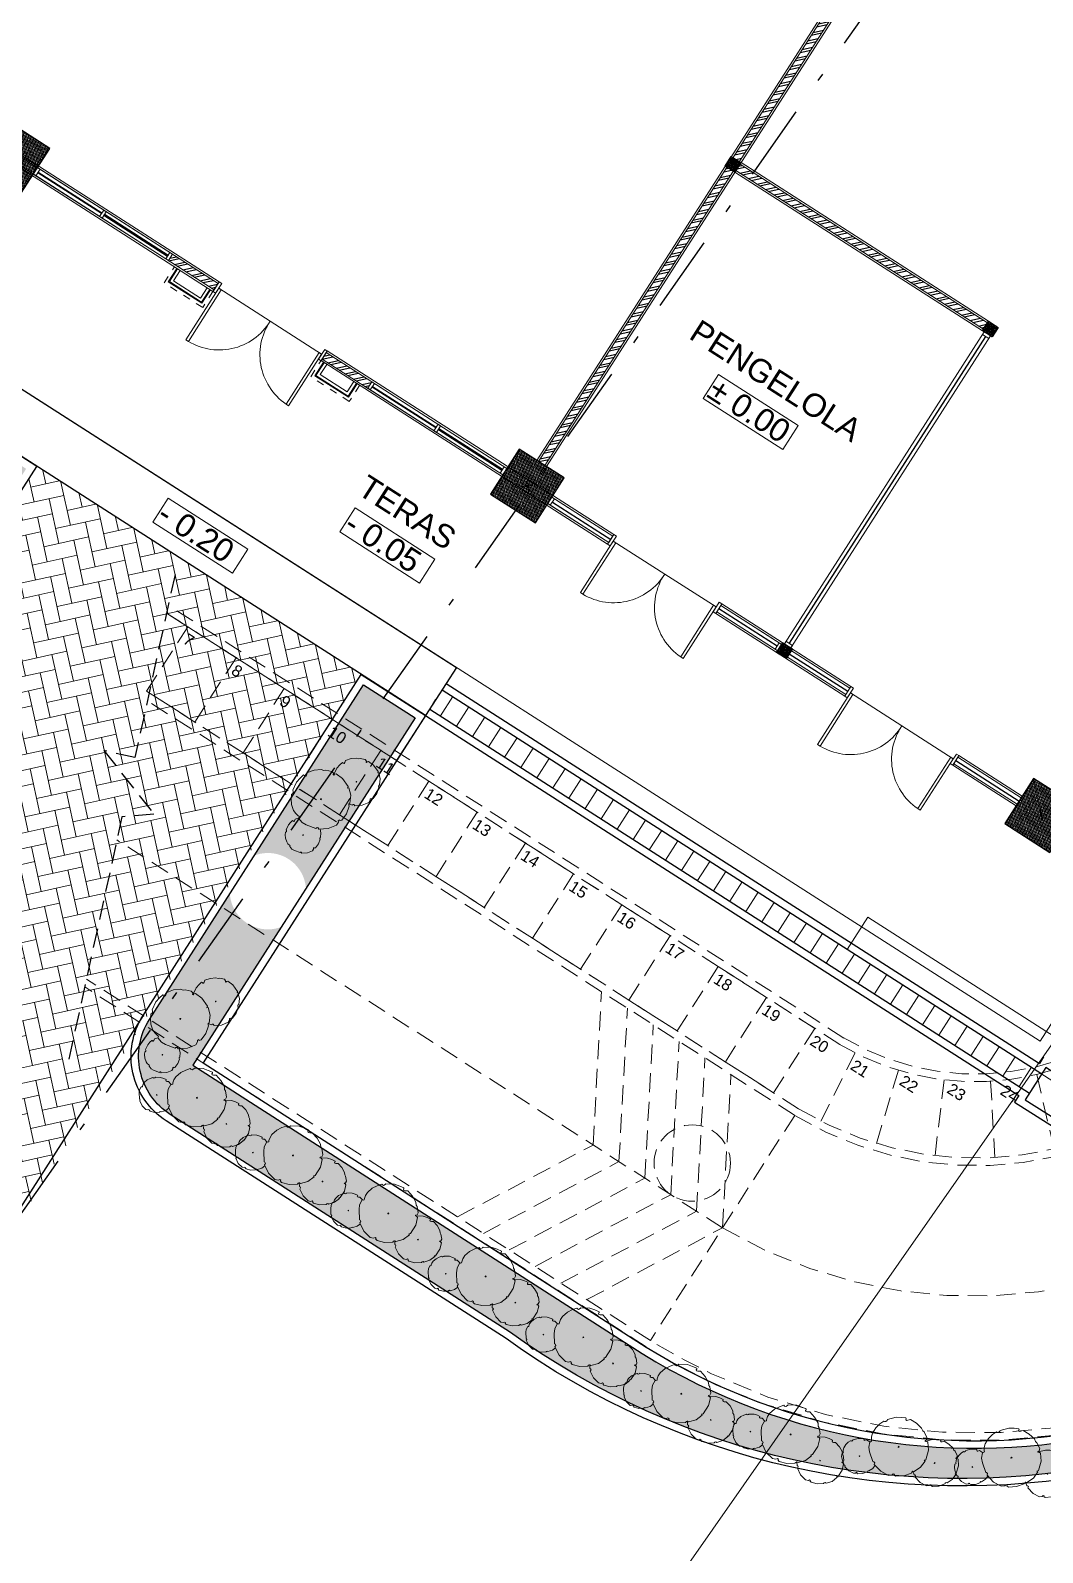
# Model space of a CAD drawing. Header units: inches. Extents: x 249 to 1192, y -18 to 440.
# Drawn here: x 951.47 to 964.73, y 58.47 to 78.4 of the extents above; entities that cross this region are included whole.
import ezdxf

# ---------------------------------------------------------------- set-up
doc = ezdxf.new("R2010")
doc.units = ezdxf.units.IN
doc.header["$MEASUREMENT"] = 0
for name, pattern in [('CENTER2', [1.125, 0.75, -0.125, 0.125, -0.125]), ('DASHDOT', [1, 0.5, -0.25, 0, -0.25]), ('DASHED2', [0.375, 0.25, -0.125])]:
    doc.linetypes.add(name, pattern=pattern)
for name, color, linetype, lineweight in [('ARSIR BETON', 8, 'Continuous', 0), ('ARSIR WARNA', 66, 'Continuous', 0), ('DINDING', 6, 'Continuous', 0), ('DINDING2', 137, 'Continuous', 20), ('GSB', 1, 'DASHDOT', 30), ('KACA', 141, 'Continuous', 30), ('KUSEN', 16, 'Continuous', 15), ('PARTISI', 113, 'Continuous', 15), ('RENCANA JALAN', 13, 'Continuous', 15), ('TEXT (KET. RUANG)', 7, 'Continuous', 5), ('VEGETASI', 60, 'Continuous', 0)]:
    doc.layers.add(name, color=color, linetype=linetype, lineweight=lineweight)
for name, color, linetype in [('ARSIR DINDING', 64, 'Continuous'), ('AS', 15, 'CENTER2'), ('KANSTEEN', 204, 'Continuous'), ('KOLOM', 5, 'Continuous'), ('RUMPUT', 86, 'Continuous'), ('SALURAN', 117, 'Continuous')]:
    doc.layers.add(name, color=color, linetype=linetype)
doc.styles.add('ATTR', font='romans.shx', dxfattribs={"width": 0.8, "height": 0.470416})
doc.styles.get("Standard").update_dxf_attribs({"font": 'arial.ttf'})

# ---------------------------------------------------------------- blocks, each defined once
blk = doc.blocks.new('TAPAK')
at = {"layer": 'GSB', "ltscale": 2}
blk.add_line((232.175, 267.707), (182.212, 196.703), dxfattribs=at)
at = {"layer": 'RENCANA JALAN'}
blk.add_lwpolyline([(132.806, 196.229), (152.782, 186.136), (156.343, 184.08), (161.498, 180.209), (166.667, 175.719), (172.499, 170.171, 0.262643), (176.541, 171.394), (231.967, 250.626)], format="xyb", dxfattribs=at)
blk = doc.blocks.new('K1')
at = {"layer": 'ARSIR BETON'}
h = blk.add_hatch(dxfattribs=at)
h.set_pattern_fill('ANSI37', color=256, scale=0.15, style=0)
h.set_pattern_definition([(45, (258.37489, 277.120751), (-0.01325825, 0.01325825), []), (135, (258.37489, 277.120751), (-0.01325825, -0.01325825), [])])
h.paths.add_polyline_path([(259.125, 277.171), (259.125, 277.871), (258.425, 277.871), (258.425, 277.171)])
at = {"layer": 'KOLOM'}
blk.add_lwpolyline([(258.425, 277.171), (259.125, 277.171), (259.125, 277.871), (258.425, 277.871)], close=True, dxfattribs=at)
for points in [[(258.725, 277.571), (258.825, 277.471)], [(258.725, 277.471), (258.825, 277.571)]]:
    blk.add_lwpolyline(points, dxfattribs=at)
blk = doc.blocks.new('ELV. %%p 0.00')
at = {"layer": 'TEXT (KET. RUANG)', "color": 1}
blk.add_lwpolyline([(129.653, 342.974), (130.895, 342.974), (130.895, 342.601), (129.653, 342.601)], close=True, dxfattribs=at)
at = {"layer": 'TEXT (KET. RUANG)'}
blk.add_text('%%P 0.00', height=0.3015, dxfattribs=at).set_placement((129.664, 342.645))
blk = doc.blocks.new('P1')
for points in [[(-56.664, 234.186), (-56.664, 234.986), (-56.624, 234.986), (-56.624, 234.186), (-56.664, 234.186)], [(-55.064, 234.186), (-55.064, 234.986), (-55.104, 234.986), (-55.104, 234.186), (-55.064, 234.186)], [(-56.664, 234.186), (-55.864, 234.186)], [(-55.064, 234.186), (-55.864, 234.186)]]:
    blk.add_lwpolyline(points)
for points in [[(-56.704, 234.111), (-56.664, 234.111), (-56.664, 234.261), (-56.704, 234.261)], [(-55.024, 234.111), (-55.064, 234.111), (-55.064, 234.261), (-55.024, 234.261)]]:
    blk.add_lwpolyline(points, close=True)
for centre, start, end in [((-56.644, 234.206), 358.5312, 91.4688), ((-55.084, 234.206), 88.5312, 181.4688)]:
    blk.add_arc(centre, 0.78, start, end)
blk = doc.blocks.new('K2')
at = {"layer": 'ARSIR BETON'}
h = blk.add_hatch(dxfattribs=at)
h.set_pattern_fill('ANSI37', color=256, scale=0.1, style=0)
h.set_pattern_definition([(45, (-38.743626, 268.082874), (-0.0088388, 0.0088388), []), (135, (-38.743626, 268.082874), (-0.0088388, -0.0088388), [])])
h.paths.add_polyline_path([(-38.594, 268.233), (-38.744, 268.233), (-38.744, 268.083), (-38.594, 268.083)])
at = {"layer": 'KOLOM'}
blk.add_lwpolyline([(-38.744, 268.083), (-38.594, 268.083), (-38.594, 268.233), (-38.744, 268.233)], close=True, dxfattribs=at)
blk = doc.blocks.new('LT1')
at = {"layer": 'ARSIR DINDING'}
h = blk.add_hatch(dxfattribs=at)
h.set_pattern_fill('ANSI32', color=256, scale=0.25, style=0)
h.set_pattern_definition([(45, (719.057825, 114.5072), (-0.06629126, 0.06629126), []), (45, (719.10202, 114.5072), (-0.06629126, 0.06629126), [])])
h.paths.add_polyline_path([(723.033, 119.107), (719.183, 119.107), (719.183, 119.207), (723.033, 119.207)])
h.paths.add_polyline_path([(719.158, 114.507), (719.058, 114.507), (719.058, 129.807), (719.158, 129.807)])
h = blk.add_hatch(dxfattribs=at)
h.set_pattern_fill('ANSI32', color=256, scale=0.25, style=0)
h.set_pattern_definition([(45, (713.55808, 114.10694), (-0.0662913, 0.0662913), []), (45, (713.602275, 114.10694), (-0.0662913, 0.0662913), [])])
h.paths.add_polyline_path([(714.268, 114.207), (713.558, 114.207), (713.558, 114.107), (714.268, 114.107)])
h.paths.add_polyline_path([(716.658, 114.207), (715.948, 114.207), (715.948, 114.107), (716.658, 114.107)])
at = {"layer": 'DINDING2'}
h = blk.add_hatch(dxfattribs=at)
h.set_pattern_fill('_USER', color=23, scale=0.25, angle=90, style=0, pattern_type=0)
h.set_pattern_definition([(90, (701.62636, 111.00797), (-0.25, 2e-17), [])])
h.paths.add_polyline_path([(719.608, 111.308), (719.608, 111.008), (728.933, 111.008), (728.933, 111.308)])
h.paths.add_polyline_path([(685.159, 111.308), (685.159, 111.008), (695.458, 111.008), (695.458, 111.308)])
at = {"layer": 'AS'}
blk.add_lwpolyline([(719.608, 110.207), (719.608, 111.157)], dxfattribs=at)
at = {"layer": 'AS', "linetype": 'DASHED2'}
blk.add_lwpolyline([(715.848, 110.692), (716.697, 108.393), (716.306, 108.249), (717.305, 107.901), (716.973, 107.647), (718.138, 104.489)], dxfattribs=at)
at = {"layer": 'DINDING'}
blk.add_line((728.683, 121.908), (728.683, 111.657), dxfattribs=at)
for points in [[(719.033, 129.807), (719.183, 129.807), (719.183, 114.507), (719.033, 114.507)], [(719.183, 119.082), (723.033, 119.082), (723.033, 119.232), (719.183, 119.232)], [(725.908, 111.307), (729.308, 111.307), (729.308, 114.707), (728.808, 114.707), (728.808, 111.807), (725.908, 111.807)], [(707.949, 114.232), (714.268, 114.232), (714.268, 114.082), (707.949, 114.082)], [(715.948, 114.082), (720.406, 114.082), (720.406, 114.232), (715.948, 114.232)], [(722.086, 114.232), (724.093, 114.232), (724.093, 114.082), (722.086, 114.082)], [(725.773, 114.232), (726.758, 114.232), (726.758, 114.082), (725.773, 114.082)]]:
    blk.add_lwpolyline(points, close=True, dxfattribs=at)
at = {"layer": 'DINDING', "linetype": 'DASHED2'}
for points in [[(726.498, 109.206, 0.406069), (730.872, 113.704), (730.872, 121.732)], [(726.601, 105.507, 0.406069), (734.572, 113.704), (734.572, 121.732)], [(726.498, 107.356, 0.398259), (732.722, 113.704), (732.722, 121.307)], [(726.501, 109.106, 0.406069), (730.972, 113.704), (730.972, 121.307)], [(726.598, 105.607, 0.406069), (734.472, 113.704), (734.472, 121.307)], [(726.467, 110.305, 0.406069), (729.772, 113.704), (729.772, 114.914)], [(726.47, 110.205, 0.406069), (729.872, 113.704), (729.872, 114.914)]]:
    blk.add_lwpolyline(points, format="xyb", dxfattribs=at)
at = {"layer": 'DINDING'}
blk.add_lwpolyline([(728.683, 111.657), (712.559, 111.657)], dxfattribs=at)
at = {"layer": 'DINDING', "linetype": 'DASHED2'}
for points in [[(728.883, 111.266), (729.6, 110.569)], [(728.421, 110.867), (729.007, 110.056)], [(727.898, 110.554), (728.333, 109.654)], [(726.498, 110.307), (715.99, 110.307)], [(719.608, 110.207), (716.027, 110.207)], [(716.027, 110.207), (716.358, 110.207), (716.358, 109.31)], [(726.498, 110.207), (716.027, 110.207)], [(717.108, 110.207), (716.358, 110.207), (716.358, 109.206), (717.108, 109.206), (717.108, 110.207)], [(717.108, 110.207), (717.858, 110.207), (717.858, 109.206), (717.108, 109.206), (717.108, 110.207)], [(718.608, 110.207), (717.858, 110.207), (717.858, 109.206), (718.608, 109.206), (718.608, 110.207)], [(718.608, 110.207), (719.358, 110.207), (719.358, 109.206), (718.608, 109.206), (718.608, 110.207)], [(720.108, 110.207), (719.358, 110.207), (719.358, 109.206), (720.108, 109.206), (720.108, 110.207)], [(720.108, 110.207), (720.858, 110.207), (720.858, 109.206), (720.108, 109.206), (720.108, 110.207)], [(721.608, 110.207), (720.858, 110.207), (720.858, 109.206), (721.608, 109.206), (721.608, 110.207)], [(721.608, 110.207), (722.358, 110.207), (722.358, 109.206), (721.608, 109.206), (721.608, 110.207)], [(723.108, 110.207), (722.358, 110.207), (722.358, 109.206), (723.108, 109.206), (723.108, 110.207)], [(723.108, 110.207), (723.858, 110.207), (723.858, 109.206), (723.108, 109.206), (723.108, 110.207)], [(724.608, 110.207), (723.858, 110.207), (723.858, 109.206), (724.608, 109.206), (724.608, 110.207)], [(724.608, 110.207), (725.358, 110.207), (725.358, 109.206), (724.608, 109.206), (724.608, 110.207)], [(726.108, 110.207), (725.358, 110.207), (725.358, 109.206), (726.108, 109.206), (726.108, 110.207)], [(726.728, 110.222), (726.83, 109.227)], [(727.327, 110.337), (727.6, 109.375)], [(726.498, 109.206), (716.397, 109.206)], [(726.498, 109.106), (716.434, 109.106)], [(723.497, 105.606), (724.487, 107.356), (723.497, 109.106)], [(723.9, 105.606), (724.889, 107.356), (723.9, 109.106)], [(724.302, 105.606), (725.291, 107.356), (724.302, 109.106)], [(724.704, 105.606), (725.693, 107.356), (724.704, 109.106)], [(725.106, 105.606), (726.096, 107.356), (725.106, 109.106)], [(725.509, 105.606), (726.498, 107.356), (725.509, 109.106)], [(726.501, 109.106), (726.498, 105.606)], [(726.498, 107.356), (717.08, 107.356)], [(726.498, 105.606), (717.726, 105.606)], [(726.498, 105.506), (717.763, 105.507)]]:
    blk.add_lwpolyline(points, dxfattribs=at)
blk.add_circle((725.708, 107.857), 0.5, dxfattribs=at)
at = {"layer": 'DINDING2'}
for points in [[(719.158, 114.507), (719.058, 114.507), (719.058, 129.807), (719.158, 129.807)], [(723.033, 119.107), (719.183, 119.107), (719.183, 119.207), (723.033, 119.207)], [(723.158, 114.232), (723.058, 114.232), (723.058, 119.082), (723.158, 119.082)], [(714.268, 114.107), (707.949, 114.107), (707.949, 114.207), (714.268, 114.207)], [(718.758, 114.107), (715.948, 114.107), (715.948, 114.207), (718.758, 114.207)], [(720.406, 114.107), (719.458, 114.107), (719.458, 114.207), (720.406, 114.207)], [(724.093, 114.107), (722.086, 114.107), (722.086, 114.207), (724.093, 114.207)], [(726.758, 114.207), (725.773, 114.207), (725.773, 114.107), (726.758, 114.107)]]:
    blk.add_lwpolyline(points, close=True, dxfattribs=at)
at = {"layer": 'KACA'}
for points in [[(723.108, 119.042), (723.108, 114.272)], [(719.498, 114.157), (720.406, 114.157)], [(722.086, 114.157), (722.993, 114.157)], [(723.183, 114.157), (724.093, 114.157)], [(725.773, 114.157), (726.758, 114.157)]]:
    blk.add_lwpolyline(points, dxfattribs=at)
for points in [[(711.498, 114.162), (712.488, 114.162), (712.488, 114.152), (711.498, 114.152)], [(713.518, 114.162), (712.528, 114.162), (712.528, 114.152), (713.518, 114.152)], [(716.698, 114.162), (717.688, 114.162), (717.688, 114.152), (716.698, 114.152)], [(718.718, 114.162), (717.728, 114.162), (717.728, 114.152), (718.718, 114.152)]]:
    blk.add_lwpolyline(points, close=True, dxfattribs=at)
at = {"layer": 'KUSEN'}
for points in [[(723.058, 119.082), (723.158, 119.082), (723.158, 114.232), (723.058, 114.232)], [(723.058, 119.082), (723.158, 119.082), (723.158, 119.042), (723.058, 119.042)], [(711.458, 114.107), (713.558, 114.107), (713.558, 114.207), (711.458, 114.207)], [(718.758, 114.107), (716.658, 114.107), (716.658, 114.207), (718.758, 114.207)], [(719.498, 114.207), (719.458, 114.207), (719.458, 114.107), (719.498, 114.107)], [(720.406, 114.107), (719.498, 114.107), (719.498, 114.207), (720.406, 114.207)], [(722.086, 114.207), (722.993, 114.207), (722.993, 114.107), (722.086, 114.107)], [(722.993, 114.107), (723.033, 114.107), (723.033, 114.207), (722.993, 114.207)], [(723.058, 114.272), (723.158, 114.272), (723.158, 114.232), (723.058, 114.232)]]:
    blk.add_lwpolyline(points, close=True, dxfattribs=at)
for points in [[(711.458, 114.107), (711.458, 114.207), (711.498, 114.207), (711.498, 114.107), (711.458, 114.107)], [(712.488, 114.107), (712.488, 114.207), (712.528, 114.207), (712.528, 114.107), (712.488, 114.107)], [(713.518, 114.107), (713.518, 114.207), (713.558, 114.207), (713.558, 114.107), (713.518, 114.107)], [(716.698, 114.107), (716.698, 114.207), (716.658, 114.207), (716.658, 114.107), (716.698, 114.107)], [(717.728, 114.107), (717.728, 114.207), (717.688, 114.207), (717.688, 114.107), (717.728, 114.107)], [(718.758, 114.107), (718.758, 114.207), (718.718, 114.207), (718.718, 114.107), (718.758, 114.107)]]:
    blk.add_lwpolyline(points, dxfattribs=at)
at = {"layer": 'PARTISI', "linetype": 'DASHED2', "ltscale": 0.1}
for points in [[(714.268, 114.082), (714.268, 113.832), (713.668, 113.832), (713.668, 114.082)], [(716.548, 114.082), (716.548, 113.832), (715.948, 113.832), (715.948, 114.082)]]:
    blk.add_lwpolyline(points, dxfattribs=at)
at = {"layer": 'PARTISI'}
for points in [[(714.228, 114.082), (714.228, 113.872), (713.708, 113.872), (713.708, 114.082)], [(714.218, 114.082), (714.218, 113.882), (713.718, 113.882), (713.718, 114.082)], [(714.178, 114.082), (714.178, 113.922), (713.758, 113.922), (713.758, 114.082)], [(716.508, 114.082), (716.508, 113.872), (715.988, 113.872), (715.988, 114.082)], [(716.498, 114.082), (716.498, 113.882), (715.998, 113.882), (715.998, 114.082)], [(716.458, 114.082), (716.458, 113.922), (716.038, 113.922), (716.038, 114.082)]]:
    blk.add_lwpolyline(points, dxfattribs=at)
at = {"layer": 'SALURAN'}
for points in [[(719.608, 110.907), (712.559, 110.907), (712.559, 111.657), (719.608, 111.657)], [(729.433, 111.407), (728.933, 111.407), (728.933, 110.907), (729.433, 110.907)]]:
    blk.add_lwpolyline(points, close=True, dxfattribs=at)
for points in [[(719.608, 111.407), (728.833, 111.407)], [(728.833, 111.507), (728.833, 111.407)], [(728.833, 110.907), (728.833, 110.807), (729.533, 110.807), (729.533, 111.507), (729.433, 111.507)], [(719.608, 111.308), (728.933, 111.308)], [(719.608, 111.008), (728.933, 111.008)], [(719.608, 110.907), (728.833, 110.907)]]:
    blk.add_lwpolyline(points, dxfattribs=at)
at = {"layer": 'TEXT (KET. RUANG)', "color": 1}
for points in [[(717.364, 112.698), (718.607, 112.698), (718.607, 112.325), (717.364, 112.325)], [(715.232, 111.487), (716.474, 111.487), (716.474, 111.114), (715.232, 111.114)]]:
    blk.add_lwpolyline(points, close=True, dxfattribs=at)
at = {"xscale": -1, "rotation": 180}
for p in [(757.776, 387.315), (761.777, 387.315), (761.777, 382.315)]:
    blk.add_blockref('K2', p, dxfattribs=at)
blk.add_blockref('ELV. %%p 0.00', (590.776, -226.238))
at = {"layer": 'KOLOM'}
for p in [(452.333, -163.364), (460.333, -163.364), (468.333, -163.363)]:
    blk.add_blockref('K1', p, dxfattribs=at)
at = {"layer": 'KUSEN', "rotation": 179.9999999999999}
for p in [(659.245, 348.343), (665.382, 348.343)]:
    blk.add_blockref('P1', p, dxfattribs=at)
at = {"layer": 'KUSEN', "xscale": -1, "rotation": 180}
blk.add_blockref('P1', (780.797, 348.343), dxfattribs=at)
at = {"layer": 'DINDING', "linetype": 'DASHED2'}
for s, p in [('16', (723.154, 109.993)), ('17', (723.904, 109.993)), ('18', (724.654, 109.993)), ('19', (725.404, 109.993)), ('20', (726.154, 109.993)), ('21', (726.774, 110.008))]:
    blk.add_text(s, height=0.1507, dxfattribs=at).set_placement(p)
at = {"layer": 'TEXT (KET. RUANG)'}
for s, height, p in [('PENGELOLA', 0.3015, (719.832, 116.924)), ('TERAS', 0.3015, (717.269, 112.868)), ('- 0.05', 0.3015, (717.376, 112.368)), ('- 0.20', 0.3015, (715.243, 111.157)), ('24', 0.1507, (728.603, 110.789)), ('23', 0.1507, (728.004, 110.431)), ('22', 0.1507, (727.422, 110.184)), ('7', 0.151, (716.404, 109.993)), ('8', 0.151, (717.154, 109.993)), ('9', 0.151, (717.904, 109.993)), ('10', 0.1507, (718.654, 109.993)), ('11', 0.1507, (719.404, 109.993)), ('12', 0.1507, (720.154, 109.993)), ('13', 0.1507, (720.904, 109.993)), ('14', 0.1507, (721.654, 109.993)), ('15', 0.1507, (722.404, 109.993))]:
    blk.add_text(s, height=height, dxfattribs=at).set_placement(p)
blk = doc.blocks.new('Tree Clump 3')
for points in [[(44.821, 34.555), (45.124, 34.477), (56.861, 42.377), (62.436, 49.148), (66.544, 55.167), (65.664, 56.672), (64.49, 56.672), (63.903, 58.553), (65.664, 60.057), (69.185, 62.314), (71.239, 73.6), (70.652, 84.885), (68.598, 89.023), (68.598, 92.032), (64.783, 101.437), (61.556, 103.318), (59.208, 102.565), (58.328, 103.318), (59.795, 104.822), (60.089, 107.455), (50.992, 116.484), (36.614, 123.255), (34.267, 122.126), (34.267, 124.007), (21.943, 125.136), (9.913, 121.75), (9.032, 119.869), (6.978, 119.493), (5.218, 119.869), (-6.226, 113.474), (-15.029, 104.446), (-15.616, 101.06), (-14.148, 100.684), (-15.029, 98.803), (-17.67, 98.427), (-21.778, 94.665), (-25.005, 80.747), (-23.538, 65.7), (-20.897, 64.571), (-20.604, 62.314), (-21.484, 61.186), (-17.402, 54.083)], [(-58.518, -10.876), (-66.32, -10.161), (-75.343, -12.701), (-76.003, -14.111), (-77.543, -14.393), (-78.864, -14.111), (-87.447, -18.908), (-94.049, -25.679), (-94.489, -28.218), (-93.388, -28.5), (-94.049, -29.911), (-96.029, -30.193), (-99.11, -33.014), (-101.531, -43.453), (-100.431, -54.738), (-98.45, -55.585), (-98.23, -57.278), (-98.89, -58.124), (-92.728, -68.845), (-89.207, -73.359), (-83.485, -76.745), (-82.605, -76.18), (-81.285, -75.616), (-80.404, -76.745), (-77.323, -79.284), (-73.362, -81.259), (-65.66, -82.387), (-58.837, -81.823), (-53.336, -80.412), (-53.116, -79.284), (-52.235, -78.155), (-50.035, -77.873), (-48.934, -78.155), (-40.132, -72.23), (-35.95, -67.152), (-32.869, -62.638), (-33.529, -61.51), (-34.41, -61.51), (-34.85, -60.099), (-33.529, -58.97), (-30.888, -57.278), (-29.561, -49.984)]]:
    blk.add_lwpolyline(points)
for points in [[(23.997, 77.738), (22.53, 76.985), (23.117, 76.233), (24.291, 76.233)], [(-16.505, 56.896), (-17.605, 54.545), (-20.173, 54.075), (-22.374, 54.545), (-36.678, 46.552), (-47.682, 35.266), (-48.415, 31.034), (-46.581, 30.564), (-47.682, 28.213), (-50.983, 27.743), (-56.118, 23.041), (-60.152, 5.642), (-58.319, -13.166), (-55.017, -14.577), (-54.651, -17.398), (-55.751, -18.809), (-45.481, -36.677), (-39.613, -44.201), (-30.076, -49.843), (-28.609, -48.903), (-26.408, -47.963), (-24.941, -49.843), (-19.806, -54.075), (-13.204, -57.367), (-0.367, -59.248), (11.004, -58.307), (20.173, -55.956), (20.54, -54.075), (22.007, -52.194), (25.675, -51.724), (27.509, -52.194), (42.18, -42.32), (49.149, -33.856), (54.284, -26.332), (53.184, -24.452), (51.717, -24.452), (50.983, -22.1), (53.184, -20.22), (57.585, -17.398), (60.153, -3.292), (59.419, 10.815), (56.852, 15.987), (56.852, 19.749), (52.083, 31.505), (48.049, 33.856), (45.114, 32.915), (44.014, 33.856), (45.848, 35.736), (46.215, 39.028), (34.845, 50.313), (16.872, 58.777), (13.938, 57.367), (13.938, 59.718), (-1.467, 61.128)], [(1.101, 1.881), (-0.733, 0.94), (0, 0), (1.467, 0)], [(-64.779, -45.71), (-65.88, -46.274), (-65.44, -46.839), (-64.559, -46.839)]]:
    blk.add_lwpolyline(points, close=True)
at = {"style": 'ATTR', "width": 0.8, "flags": 9}
blk.add_attdef('ESTCODE', (0, 0), '', height=0.000519, dxfattribs=at)

msp = doc.modelspace()

# ---------------------------------------------------------------- hatches: boundary and pattern name
at = {"layer": 'ARSIR WARNA'}
h = msp.add_hatch(dxfattribs=at)
h.set_pattern_fill('AR-HBONE', color=45, scale=0.05, angle=327.36875, style=0)
h.set_pattern_definition([(12.36875, (568.5501, 227.59695), (0.15251733, 0.23819837), [0.6, -0.2]), (102.36875, (568.74546, 227.6398), (0.15251733, 0.23819837), [0.6, -0.2])])
h.paths.add_polyline_path([(945.7384, 69.1708), (939.9277, 72.8914), (939.8199, 72.7229), (939.3567, 73.0195), (935.6899, 67.2928), (941.227, 63.7475), (941.7774, 64.5825), (942.0528, 64.8671), (942.399, 65.0488), (942.7895, 65.0287), (943.1588, 64.8854), (949.9083, 60.5637), (955.8064, 69.967), (951.5543, 72.6896), (948.6967, 68.2266), (948.0687, 67.7658), (947.3153, 67.9236), (945.6306, 69.0024)])
at = {"layer": 'RUMPUT'}
h = msp.add_hatch(dxfattribs=at)
h.set_pattern_fill('GRASS', color=256, scale=0.25, angle=-32.63125, style=0)
edge = h.paths.add_edge_path(flags=17)
edge.add_line((928.2642, 87.7797), (928.2103, 87.6955))
edge.add_line((928.2103, 87.6955), (927.4523, 88.1808))
edge.add_line((927.4523, 88.1808), (927.9376, 88.9387))
edge.add_line((927.9376, 88.9387), (944.981, 115.3713))
edge.add_line((944.981, 115.3713), (944.6882, 115.5588))
edge.add_line((944.6882, 115.5588), (940.407, 108.5806))
edge.add_line((940.407, 108.5806), (924.7936, 90.1284))
edge.add_line((924.7936, 90.1284), (906.9246, 96.9776))
edge.add_line((906.9246, 96.9776), (902.6199, 99.2817))
edge.add_line((902.6199, 99.2817), (887.5538, 69.673))
edge.add_line((887.5538, 69.673), (887.584, 69.6537))
edge.add_line((887.584, 69.6537), (891.4664, 75.7173))
edge.add_line((891.4664, 75.7173), (893.1507, 74.6388))
edge.add_line((893.1507, 74.6388), (895.8469, 78.8496))
edge.add_line((895.8469, 78.8496), (898.4576, 77.178))
edge.add_line((898.4576, 77.178), (900.9841, 75.5603))
edge.add_line((900.9841, 75.5603), (903.1766, 74.1564))
edge.add_line((903.1766, 74.1564), (906.037, 72.3249))
edge.add_line((906.037, 72.3249), (908.5635, 70.7072))
edge.add_line((908.5635, 70.7072), (911.09, 69.0895))
edge.add_arc((911.5753, 69.8475), 0.9, 237.36875, 417.36875)
edge.add_line((912.0606, 70.6054), (909.5341, 72.2231))
edge.add_line((909.5341, 72.2231), (907.0076, 73.8408))
edge.add_line((907.0076, 73.8408), (905.4287, 74.8518))
edge.add_line((905.4287, 74.8518), (904.4811, 75.4585))
edge.add_line((904.4811, 75.4585), (901.9547, 77.0762))
edge.add_line((901.9547, 77.0762), (899.4282, 78.6939))
edge.add_line((899.4282, 78.6939), (896.8175, 80.3655))
edge.add_line((896.8175, 80.3655), (899.5137, 84.5763))
edge.add_line((899.5137, 84.5763), (897.8293, 85.6547))
edge.add_line((897.8293, 85.6547), (901.7118, 91.7183))
edge.add_line((901.7118, 91.7183), (903.3961, 90.6398))
edge.add_line((903.3961, 90.6398), (906.0923, 94.8506))
edge.add_line((906.0923, 94.8506), (921.3353, 85.0905))
edge.add_line((921.3353, 85.0905), (926.4725, 81.8012))
edge.add_line((926.4725, 81.8012), (923.7225, 77.5064))
edge.add_line((923.7225, 77.5064), (919.4631, 70.7958))
edge.add_line((919.4631, 70.7958), (919.6768, 70.6589))
edge.add_line((919.6768, 70.6589), (925.0548, 78.977))
edge.add_arc((932.3616, 73.2237), 9.3, 66.33501, 141.78367, ccw=False)
edge.add_line((936.0945, 81.7417), (936.5597, 82.4681))
edge.add_line((936.5597, 82.4681), (928.2642, 87.7797))
edge = h.paths.add_edge_path()
edge.add_arc((902.0037, 51.0402), 2.9, 21.48045, 57.36875)
edge.add_line((903.5674, 53.4825), (886.5721, 64.3645))
edge.add_line((886.5721, 64.3645), (889.2683, 68.5753))
edge.add_line((889.2683, 68.5753), (887.5538, 69.673))
edge.add_line((887.5538, 69.673), (884.865, 64.3889))
edge.add_line((884.865, 64.3889), (899.8177, 52.3893))
edge.add_line((899.8177, 52.3893), (892.7388, 34.0385))
edge.add_line((892.7388, 34.0385), (893.0458, 33.8974))
edge.add_line((893.0458, 33.8974), (904.7022, 52.1021))
edge = h.paths.add_edge_path()
edge.add_arc((936.74, 45.0638), 1.9, 57.36875, 147.36875)
edge.add_line((935.1399, 46.0883), (918.3672, 19.893))
edge.add_line((918.3672, 19.893), (918.7451, 19.628))
edge.add_line((918.7451, 19.628), (936.755, 42.7133))
edge.add_line((936.755, 42.7133), (952.0054, 30.0649))
edge.add_line((952.0054, 30.0649), (952.4806, 32.5023))
edge.add_line((952.4806, 32.5023), (994.0279, 85.5131))
edge.add_line((994.0279, 85.5131), (953.0004, 112.1961))
edge.add_line((953.0004, 112.1961), (949.1373, 114.355))
edge.add_line((949.1373, 114.355), (945.2741, 116.5139))
edge.add_line((945.2741, 116.5139), (940.407, 108.5806))
edge.add_line((940.407, 108.5806), (924.7936, 90.1284))
edge.add_line((924.7936, 90.1284), (906.9246, 96.9776))
edge.add_line((906.9246, 96.9776), (902.6199, 99.2817))
edge.add_line((902.6199, 99.2817), (887.5538, 69.673))
edge.add_line((887.5538, 69.673), (887.584, 69.6537))
edge.add_line((887.584, 69.6537), (891.4664, 75.7173))
edge.add_line((891.4664, 75.7173), (893.1507, 74.6388))
edge.add_line((893.1507, 74.6388), (895.8469, 78.8496))
edge.add_line((895.8469, 78.8496), (898.4576, 77.178))
edge.add_line((898.4576, 77.178), (900.9841, 75.5603))
edge.add_line((900.9841, 75.5603), (903.1766, 74.1564))
edge.add_line((903.1766, 74.1564), (906.037, 72.3249))
edge.add_line((906.037, 72.3249), (908.5635, 70.7072))
edge.add_line((908.5635, 70.7072), (911.09, 69.0895))
edge.add_arc((911.5753, 69.8475), 0.9, 237.36875, 417.36875)
edge.add_line((912.0606, 70.6054), (909.5341, 72.2231))
edge.add_line((909.5341, 72.2231), (907.0076, 73.8408))
edge.add_line((907.0076, 73.8408), (905.4287, 74.8518))
edge.add_line((905.4287, 74.8518), (904.4811, 75.4585))
edge.add_line((904.4811, 75.4585), (901.9547, 77.0762))
edge.add_line((901.9547, 77.0762), (899.4282, 78.6939))
edge.add_line((899.4282, 78.6939), (896.8175, 80.3655))
edge.add_line((896.8175, 80.3655), (899.5137, 84.5763))
edge.add_line((899.5137, 84.5763), (897.8293, 85.6547))
edge.add_line((897.8293, 85.6547), (901.7118, 91.7183))
edge.add_line((901.7118, 91.7183), (903.3961, 90.6398))
edge.add_line((903.3961, 90.6398), (906.0923, 94.8506))
edge.add_line((906.0923, 94.8506), (921.3353, 85.0905))
edge.add_line((921.3353, 85.0905), (926.4725, 81.8012))
edge.add_line((926.4725, 81.8012), (923.7225, 77.5064))
edge.add_line((923.7225, 77.5064), (919.4631, 70.7958))
edge.add_line((919.4631, 70.7958), (919.6768, 70.6589))
edge.add_line((919.6768, 70.6589), (925.0548, 78.977))
edge.add_arc((932.3616, 73.2237), 9.3, 66.33501, 141.78367, ccw=False)
edge.add_line((936.0945, 81.7417), (936.5597, 82.4681))
edge.add_line((936.5597, 82.4681), (928.2642, 87.7797))
edge.add_line((928.2642, 87.7797), (928.2103, 87.6955))
edge.add_line((928.2103, 87.6955), (927.4523, 88.1808))
edge.add_line((927.4523, 88.1808), (927.9376, 88.9387))
edge.add_line((927.9376, 88.9387), (944.981, 115.3713))
edge.add_line((944.981, 115.3713), (944.8968, 115.4252))
edge.add_line((944.8968, 115.4252), (945.3821, 116.1832))
edge.add_line((945.3821, 116.1832), (945.0379, 115.2746))
edge.add_line((945.0379, 115.2746), (966.3961, 101.4809))
edge.add_line((966.3961, 101.4809), (987.2185, 88.1485))
edge.add_line((987.2185, 88.1485), (987.7848, 89.0329))
edge.add_line((987.7848, 89.0329), (987.3024, 88.0941))
edge.add_line((987.3024, 88.0941), (987.9762, 87.6627))
edge.add_line((987.9762, 87.6627), (989.8828, 86.5606))
edge.add_line((989.8828, 86.5606), (990.4567, 86.1932))
edge.add_line((990.4567, 86.1932), (978.5776, 67.6063))
edge.add_line((978.5776, 67.6063), (977.5717, 68.2608))
edge.add_line((977.5717, 68.2608), (973.9827, 62.8408))
edge.add_arc((963.983, 69.081), 11.787, 271.60884, 328.03427, ccw=False)
edge.add_line((964.314, 57.2986), (963.9111, 57.1853))
edge.add_line((963.9111, 57.1853), (963.6031, 56.902))
edge.add_line((963.6031, 56.902), (962.2876, 54.9479))
edge.add_line((962.2876, 54.9479), (966.4964, 52.253))
edge.add_line((966.4964, 52.253), (961.5355, 44.5051))
edge.add_line((961.5355, 44.5051), (959.009, 46.1228))
edge.add_line((959.009, 46.1228), (955.8276, 41.1541))
edge.add_line((955.8276, 41.1541), (953.0775, 36.8591))
edge.add_line((953.0775, 36.8591), (937.7645, 46.6639))
h = msp.add_hatch(dxfattribs=at)
h.set_pattern_fill('GRASS', color=256, scale=0.25, angle=-32.63125, style=0)
edge = h.paths.add_edge_path()
edge.add_line((896.8175, 80.3655), (899.5137, 84.5763))
edge.add_line((899.5137, 84.5763), (897.8293, 85.6547))
edge.add_line((897.8293, 85.6547), (901.7118, 91.7183))
edge.add_line((901.7118, 91.7183), (903.3961, 90.6398))
edge.add_line((903.3961, 90.6398), (906.0923, 94.8506))
edge.add_line((906.0923, 94.8506), (921.3353, 85.0905))
edge.add_line((921.3353, 85.0905), (926.4725, 81.8012))
edge.add_line((926.4725, 81.8012), (923.7225, 77.5064))
edge.add_line((923.7225, 77.5064), (919.4631, 70.7958))
edge.add_line((919.4631, 70.7958), (919.6768, 70.6589))
edge.add_line((919.6768, 70.6589), (925.0548, 78.977))
edge.add_arc((932.3616, 73.2237), 9.3, 66.33501, 141.78367, ccw=False)
edge.add_line((936.0945, 81.7417), (936.5597, 82.4681))
edge.add_line((936.5597, 82.4681), (928.2642, 87.7797))
edge.add_line((928.2642, 87.7797), (928.2103, 87.6955))
edge.add_line((928.2103, 87.6955), (927.4523, 88.1808))
edge.add_line((927.4523, 88.1808), (927.9376, 88.9387))
edge.add_line((927.9376, 88.9387), (944.981, 115.3713))
edge.add_line((944.981, 115.3713), (944.8968, 115.4252))
edge.add_line((944.8968, 115.4252), (945.3821, 116.1832))
edge.add_line((945.3821, 116.1832), (946.1401, 115.6979))
edge.add_line((946.1401, 115.6979), (987.7312, 88.9491))
edge.add_line((987.7312, 88.9491), (987.7848, 89.0329))
edge.add_line((987.7848, 89.0329), (988.5428, 88.5476))
edge.add_line((988.5428, 88.5476), (987.9762, 87.6627))
edge.add_line((987.9762, 87.6627), (989.8828, 86.5606))
edge.add_line((989.8828, 86.5606), (990.4567, 86.1932))
edge.add_line((990.4567, 86.1932), (978.5776, 67.6063))
edge.add_line((978.5776, 67.6063), (977.5717, 68.2608))
edge.add_line((977.5717, 68.2608), (973.9827, 62.8408))
edge.add_arc((963.983, 69.081), 11.787, 271.60884, 328.03427, ccw=False)
edge.add_line((964.314, 57.2986), (963.9111, 57.1853))
edge.add_line((963.9111, 57.1853), (963.6031, 56.902))
edge.add_line((963.6031, 56.902), (962.2876, 54.9479))
edge.add_line((962.2876, 54.9479), (966.4964, 52.253))
edge.add_line((966.4964, 52.253), (961.5355, 44.5051))
edge.add_line((961.5355, 44.5051), (959.009, 46.1228))
edge.add_line((959.009, 46.1228), (955.8276, 41.1541))
edge.add_line((955.8276, 41.1541), (953.0775, 36.8591))
edge.add_line((953.0775, 36.8591), (937.7645, 46.6639))
edge.add_arc((936.74, 45.0638), 1.9, 57.36875, 147.36875)
edge.add_line((935.1399, 46.0883), (918.3672, 19.893))
edge.add_line((918.3672, 19.893), (918.7451, 19.628))
edge.add_line((918.7451, 19.628), (936.755, 42.7133))
edge.add_line((936.755, 42.7133), (952.0054, 30.0649))
edge.add_line((952.0054, 30.0649), (952.4806, 32.5023))
edge.add_line((952.4806, 32.5023), (994.0279, 85.5131))
edge.add_line((994.0279, 85.5131), (953.0004, 112.1961))
edge.add_line((953.0004, 112.1961), (949.1373, 114.355))
edge.add_line((949.1373, 114.355), (945.2741, 116.5139))
edge.add_line((945.2741, 116.5139), (940.407, 108.5806))
edge.add_line((940.407, 108.5806), (924.7936, 90.1284))
edge.add_line((924.7936, 90.1284), (906.9246, 96.9776))
edge.add_line((906.9246, 96.9776), (902.6199, 99.2817))
edge.add_line((902.6199, 99.2817), (887.5538, 69.673))
edge.add_line((887.5538, 69.673), (887.584, 69.6537))
edge.add_line((887.584, 69.6537), (891.4664, 75.7173))
edge.add_line((891.4664, 75.7173), (893.1507, 74.6388))
edge.add_line((893.1507, 74.6388), (895.8469, 78.8496))
edge.add_line((895.8469, 78.8496), (898.4576, 77.178))
edge.add_line((898.4576, 77.178), (900.9841, 75.5603))
edge.add_line((900.9841, 75.5603), (903.1766, 74.1564))
edge.add_line((903.1766, 74.1564), (906.037, 72.3249))
edge.add_line((906.037, 72.3249), (908.5635, 70.7072))
edge.add_line((908.5635, 70.7072), (911.09, 69.0895))
edge.add_arc((911.5753, 69.8475), 0.9, 237.36875, 417.36875)
edge.add_line((912.0606, 70.6054), (909.5341, 72.2231))
edge.add_line((909.5341, 72.2231), (907.0076, 73.8408))
edge.add_line((907.0076, 73.8408), (905.4287, 74.8518))
edge.add_line((905.4287, 74.8518), (904.4811, 75.4585))
edge.add_line((904.4811, 75.4585), (901.9547, 77.0762))
edge.add_line((901.9547, 77.0762), (899.4282, 78.6939))
edge.add_line((899.4282, 78.6939), (896.8175, 80.3655))
h = msp.add_hatch(dxfattribs=at)
h.set_pattern_fill('GRASS', color=256, scale=0.25, angle=-32.63125, style=0)
h.set_pattern_definition([(57.36875, (946.69506, 59.44038), (-0.05355065, 0.2441973), [0.046875, -0.3066784]), (12.36875, (946.69506, 59.44038), (-0.0535506, 0.2441973), [0.046875, -0.203125]), (102.36875, (946.69506, 59.44038), (-0.2441973, -0.0535506), [0.046875, -0.203125])])
h.paths.add_polyline_path([(951.0929, 72.1544), (950.4192, 72.5858), (947.8309, 68.5434), (947.0725, 69.029), (946.6951, 68.4395), (947.3692, 68.0079, 0.4142136), (948.6125, 68.2805)])
h.paths.add_polyline_path([(951.4162, 72.6593), (950.7425, 73.0907), (950.4192, 72.5858), (951.0929, 72.1544)])
h.paths.add_polyline_path([(956.5128, 69.398), (956.101, 69.6617), (955.7546, 69.1696), (956.1886, 68.8917)])
h.paths.add_polyline_path([(956.1886, 68.8917), (955.7546, 69.1696), (954.6659, 67.6223, -0.3470457), (955.0819, 67.1633)])
h.paths.add_polyline_path([(955.7546, 69.1696), (955.5119, 69.325), (954.4052, 67.5966, -0.1333164), (954.6659, 67.6223)])
h.paths.add_polyline_path([(956.101, 69.6617), (955.8361, 69.8313), (955.5119, 69.325), (955.7546, 69.1696)])
h.paths.add_polyline_path([(954.7609, 66.662, -0.3716876), (954.1469, 66.8847), (952.9018, 65.1151, 0.2474847), (953.1645, 64.3161), (953.8338, 64.7018), (953.6013, 64.8509)])
h.paths.add_polyline_path([(954.1469, 66.8847, -0.1111664), (954.0842, 67.0952), (953.0315, 65.451, 0.1008432), (952.9018, 65.1151)])
h.paths.add_polyline_path([(953.8338, 64.7018), (953.1645, 64.3161, 0.0496264), (953.3046, 64.2054), (957.76, 61.3526, 0.0923767), (961.1041, 59.7724), (961.4068, 60.2051, -0.0638456), (959.4842, 61.0783)])
h.paths.add_polyline_path([(972.1447, 64.0469), (975.729, 69.4596), (975.9229, 69.7629), (975.0902, 70.2961), (970.8427, 63.6625, -0.3369762), (961.4068, 60.2051), (961.1041, 59.7724, 0.323962)])
h.paths.add_polyline_path([(980.4878, 76.9055), (979.6611, 77.4348), (975.0902, 70.2961), (975.9229, 69.7629)])

# ---------------------------------------------------------------- linework, layer by layer
msp.add_lwpolyline([(952.9487, 65.504), (949.8212, 60.6195)])
at = {"layer": 'KANSTEEN'}
for points in [[(980.6234, 76.9353), (975.8114, 69.406), (972.2269, 63.9931, -0.4290879), (957.7048, 61.2713), (953.2517, 64.1226, -0.4142136), (952.9487, 65.504), (955.8064, 69.967), (956.6485, 69.4278), (953.737, 64.8806), (959.5365, 61.1615, 0.4095506), (970.7591, 63.7142), (979.6313, 77.5706)], [(980.4878, 76.9055), (975.729, 69.4596), (972.1447, 64.0469, -0.4291827), (957.76, 61.3526), (953.3046, 64.2054, -0.4142136), (953.0315, 65.451), (955.8361, 69.8313), (956.5128, 69.398), (953.6013, 64.8509), (959.4842, 61.0783, 0.4095791), (970.8419, 63.6612), (979.6611, 77.4348)], [(951.5543, 72.6896), (950.7122, 73.2288), (947.8006, 68.6816), (947.0422, 69.1672), (946.5569, 68.4092), (947.3153, 67.9236, 0.4142136), (948.6967, 68.2266)]]:
    msp.add_lwpolyline(points, format="xyb", close=True, dxfattribs=at)
for points in [[(977.5418, 68.3998), (977.4879, 68.3153), (973.9037, 62.9029, -0.2453193), (964.31, 57.3986, 0.2390295), (963.5202, 56.9578), (962.1475, 54.9188), (966.3583, 52.2227), (961.5052, 44.6432), (958.9787, 46.2609), (955.7433, 41.208), (953.0472, 36.9972), (937.8185, 46.7481, 0.4142136), (935.0557, 46.1422), (935.0557, 46.1422), (918.2852, 19.9505)], [(977.6261, 68.3459), (977.5717, 68.2608), (973.9875, 62.8484, -0.2453015), (964.314, 57.2986, 0.2390295), (963.6031, 56.902), (962.2876, 54.9479), (966.4964, 52.253), (961.5355, 44.5051), (959.009, 46.1228), (955.8276, 41.1541), (953.0775, 36.8591), (937.7645, 46.6639, 0.4142136), (935.1399, 46.0883), (918.3694, 19.8966)]]:
    msp.add_lwpolyline(points, format="xyb", dxfattribs=at)

# ---------------------------------------------------------------- block references
at = {"rotation": 327.3687496894794}
msp.add_blockref('LT1', (290.8202, 364.061), dxfattribs=at)
at = {"layer": 'DINDING'}
msp.add_blockref('TAPAK', (754.7025, -154.3075), dxfattribs=at)
at = {"layer": 'VEGETASI', "yscale": 0.006504851155916089, "zscale": 0.006504851154693019}
for p, xscale, rotation in [((955.2737, 68.3298), -0.006504851152951111, 279.292132324138), ((953.431, 65.4532), -0.006504851152951111, 279.292132324138), ((953.6467, 64.428), -0.006504851152951112, 211.7679281237393), ((954.9053, 63.6733), -0.006504851152951112, 211.7679281237393), ((956.1547, 62.9138), -0.006504851152951112, 211.7679281237393), ((957.4303, 62.0871), -0.006504851152951112, 211.7679281237393), ((958.71, 61.291), -0.006504851152951112, 211.7679281237393), ((959.9899, 60.5528), -0.006504851152951112, 211.7679281237393), ((961.4222, 60.0201), -0.006504851152951112, 211.7679281237393), ((962.8377, 59.8545), -0.006504851152951112, 229.0308489099417), ((964.3148, 59.7127), -0.006504851152951112, 229.0308489099417)]:
    msp.add_blockref('Tree Clump 3', p, dxfattribs=dict(at, xscale=xscale, rotation=rotation))

doc.saveas('drawing.dxf')
